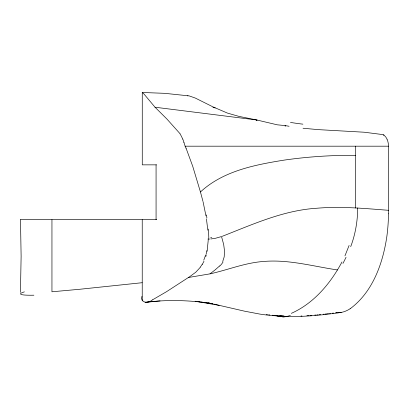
<?xml version="1.0" encoding="UTF-8"?>
<svg xmlns="http://www.w3.org/2000/svg" width="409" height="409" viewBox="0 0 409 409"><rect width="100%" height="100%" fill="white"/><g stroke="black" fill="none" stroke-linecap="round" stroke-linejoin="round"><path stroke-width="0.61" d="M256.918 120.016L238.82 116.355L227.476 113.099L213.181 106.974L195.354 98.078L189.193 95.905L164.735 93.329L142.266 92.48L142.266 164.853L156.627 164.853M285.15 125.962L285.15 125.594L277.261 124.817L257.133 120.062M185.175 146.187L388.55 146.187L388.519 213.8M285.17 126.207L285.508 125.645L289.071 126.269M20.45 292.338L21.12 256.295L20.491 219.674M383.729 135.532L383.754 134.832L381.377 134.408L364.276 132.225L318.238 129.627L303.038 128.242M207.102 251.331L208.171 240.814A16.263 2.725 90 0 0 208.186 239.004A2.428 0.404 -90 0 0 208.212 238.58L208.207 238.498M206.197 255.262L205.834 256.489M141.913 296.377C140.088 303.115 148.268 303.621 152.429 299.894M349.107 245.446L344.94 255.876M222.706 261.53L224.183 256.918L224.531 251.039L223.677 244.49L221.52 236.555L215.528 238.258L210.778 238.979M203.973 261.279L202.291 264.398M341.97 261.99C330.574 283.386 313.856 303.355 291.32 313.355M200.195 267.44L195.753 272.225L189.715 276.658L166.499 291.709L152.511 299.848M219.633 265.932L215.252 269.782M202.992 201.489L200.446 191.964C223.094 170.977 254.725 164.827 284.199 160.108C307.778 156.708 331.617 155.169 355.436 155.318M188.503 277.476L210.052 273.851L214.945 270.017M350.13 308.775C372.517 292.184 382.65 264.061 386.72 237.384A70.793 24.668 90 0 0 388.514 213.8M257.067 120.098L256.361 120.522M222.235 236.32C252.915 224.321 283.626 210.231 317.036 208.227C340.866 206.151 364.782 208.498 388.55 210.303M210.052 273.851C227.971 269.914 245.216 262.711 263.672 261.463C288.636 259.291 313.033 266.315 337.502 269.95M283.411 315.692L278.156 316.101L273.595 315.405M142.905 300.16L142.23 300.272L142.23 219.674M341.264 312.394C320.206 315.451 298.892 317.496 277.609 316.075M336.597 312.686L335.559 312.819M333.483 313.074L332.445 313.202M329.496 313.555L330.482 313.442M328.514 313.672L325.078 314.061M323.12 314.276L324.102 314.168M319.194 314.674L320.666 314.531M145.103 302.369C167.664 299.414 190.538 300.196 212.992 303.713L204.331 302.476M147.153 302.144L160.072 300.932M316.74 314.91L318.212 314.772M314.782 315.083L315.758 314.996M311.832 315.329L309.869 315.477M306.914 315.682L308.882 315.549M300.993 316.009L301.98 315.963M209.669 239.03L208.212 239.02M20.45 219.674L156.734 219.674M284.925 316.229L282.624 316.167M282.144 316.137L278.14 315.963M277.721 315.937L275.201 315.789A204.694 189.214 90 0 1 259.848 314.086L244.592 311.188L213.963 304.127M281.924 316.121L279.797 315.968M277.675 315.789L275.022 315.528M155.134 107.24L256.709 119.97M272.23 315.216L273.432 315.359M285.508 125.645L285.175 125.599M268.662 314.756L269.843 314.915M198.145 301.597L200.001 301.857M201.238 302.036L203.094 302.302M266.3 314.409L267.481 314.582M195.124 301.223L196.381 301.423M197.634 301.617L219.168 305.37M215.2 107.91L212.931 107.465M208.212 302.875L212.92 303.897M142.266 92.48L144.08 94.121L155.042 107.235M383.754 134.832L385.835 137.097L387.067 139.142M155.088 107.281L166.908 119.029L180.088 133.753M142.133 282.711L79.862 289.255L51.948 291.786L51.948 219.674M186.059 148.155L192.726 166.305L200.446 191.964M183.922 142.301L184.812 145.292A14.238 3.753 -90 0 0 185.175 146.187M203.125 202.051L205.942 215.819M206.438 218.82L207.823 230.221M187.838 95.619L187.849 95.962M355.436 146.187L355.441 207.987M156.069 164.853L156.069 219.674M33.886 295.201A47.863 3.988 -6.2 0 1 24.387 291.868M350.13 308.744A166.974 58.185 90 0 1 336.597 312.757M387.032 139.27A10.89 3.793 90 0 1 388.596 146.161M206.376 214.883A113.216 35.711 -85.1 0 1 206.898 217.895M208.293 229.04A25.092 5.307 -89.2 0 1 208.794 237.92M185.159 146.269A133.564 34.714 89.7 0 1 186.044 148.242M180.067 133.968A58.088 14.934 89.4 0 1 182.654 139.045M182.757 139.05A32.255 8.39 89.8 0 1 183.907 142.363M206.872 250.625A37.664 9.402 87.2 0 1 206.018 254.562M205.492 255.201A60.619 16.089 86 0 1 203.738 260.155M202.251 264.194A136.775 38.38 84.2 0 1 200.159 267.256M211.78 237.644A157.92 38.737 -49.2 0 1 210.594 237.803M223.023 261.975A102.828 38.201 58.4 0 1 219.715 266.06M357.711 208.017A83.032 58.661 90 0 1 350.697 246.658M346.04 257.241A104.54 62.229 -85.6 0 1 342.946 263.416M290.38 315.441A177.854 51.58 -60.3 0 1 282.731 317.067M302.9 124.167A102.224 32.418 7.8 0 1 290.467 122.429"/></g></svg>
